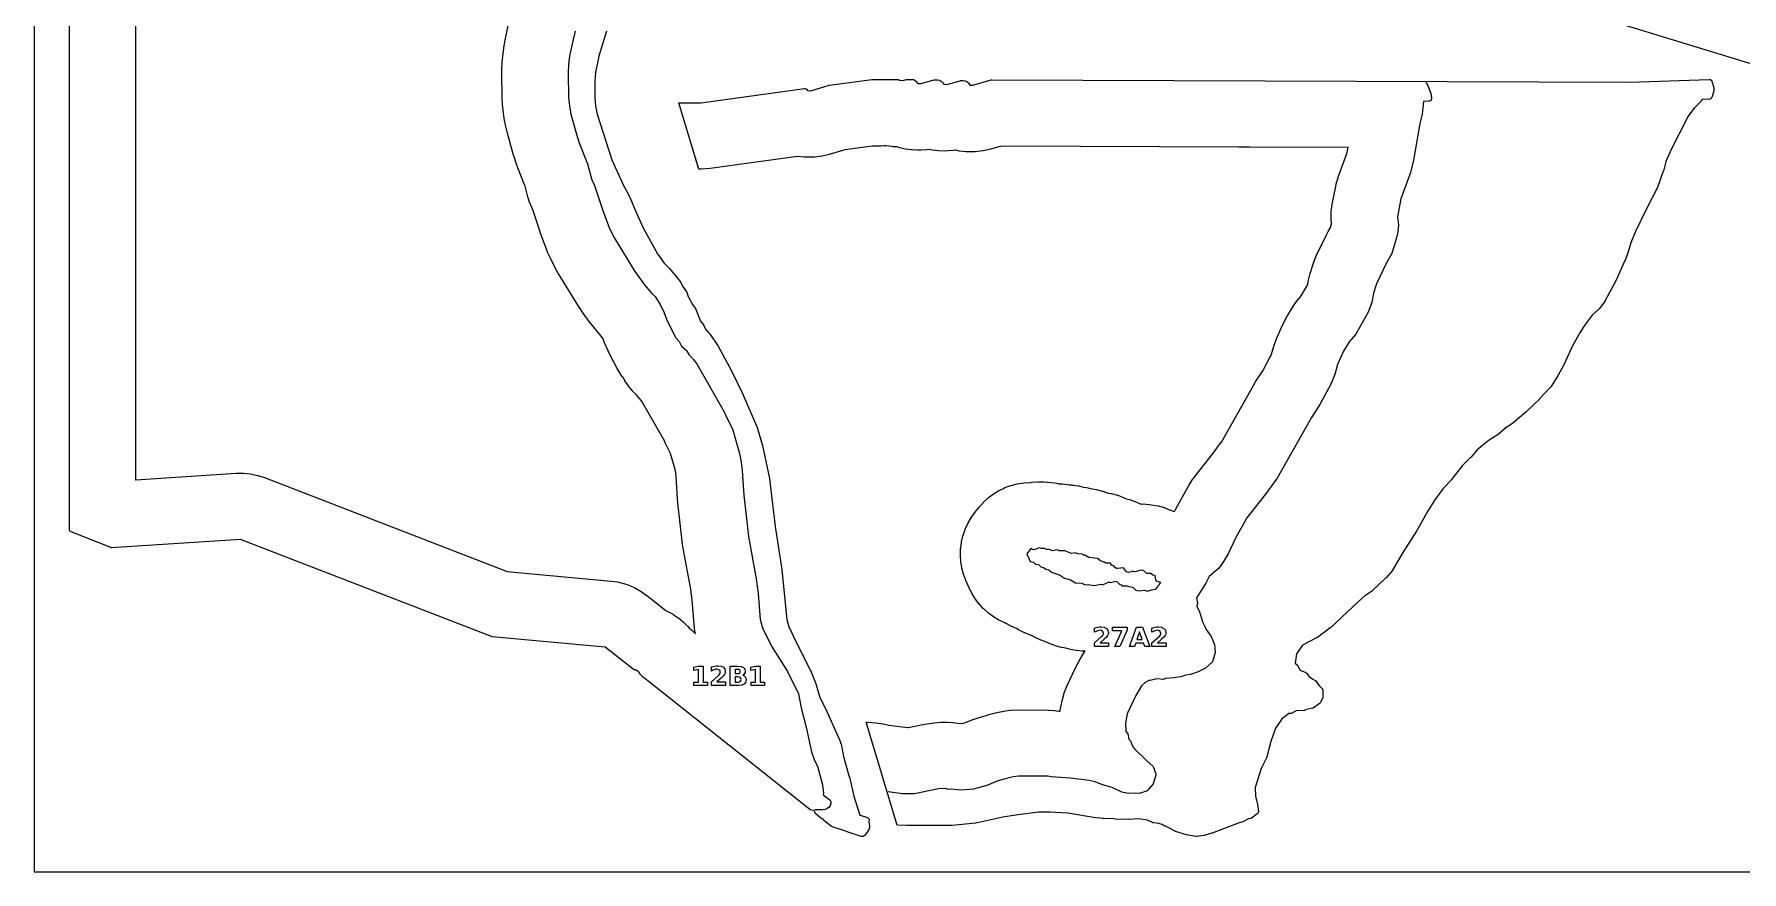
# Model space of a CAD drawing. Header units: millimetres. Extents: x 0 to 841, y 0 to 594.
# Drawn here: x 0 to 515, y 0 to 253 of the extents above; entities that cross this region are included whole.
import ezdxf

# ---------------------------------------------------------------- set-up
doc = ezdxf.new("R2010")
doc.units = ezdxf.units.MM
for name, color, linetype in [('CUT', 1, 'Continuous'), ('ENGRAVE', 5, 'Continuous'), ('SHEET_EDGE_DO_NOT_CUT', 8, 'Continuous')]:
    doc.layers.add(name, color=color, linetype=linetype)

msp = doc.modelspace()

# ---------------------------------------------------------------- linework, layer by layer
at = {"layer": 'CUT'}
for points in [[(172.68, 253.69), (170.38, 246.18), (170.38, 246.15), (169.35, 241.22), (169.34, 241.19), (169.17, 238.68), (169.17, 238.66), (169.2, 233.68), (169.2, 233.66), (169.41, 231.17), (169.42, 231.14), (169.93, 228.71), (169.94, 228.69), (174.35, 214.9), (174.36, 214.87), (177.42, 208.01), (177.43, 207.99), (179.73, 203.67), (179.75, 203.62), (181.42, 199.47), (181.42, 199.46), (183.8, 194.35), (183.81, 194.34), (188.13, 186.48), (188.15, 186.45), (190.14, 183.69), (190.15, 183.68), (190.15, 183.68), (191.64, 182.18), (191.67, 182.14), (194.96, 178.15), (194.98, 178.11), (195, 178.08), (195.02, 178.04), (195.62, 176.76), (195.63, 176.75), (195.63, 176.74), (196.85, 175.05), (196.87, 175.01), (196.89, 174.97), (196.91, 174.93), (197.38, 173.67), (197.39, 173.65), (198.65, 171.21), (198.66, 171.2), (198.67, 171.19), (199.5, 170.11), (199.53, 170.07), (199.55, 170.03), (199.57, 169.99), (201.11, 166.19), (201.11, 166.18), (201.12, 166.17), (201.94, 165.06), (201.97, 165.03), (201.99, 164.99), (202.63, 163.69), (202.63, 163.68), (202.64, 163.67), (204.05, 162.09), (204.09, 162.04), (206.41, 158.67), (206.44, 158.62), (210.38, 151.2), (210.38, 151.18), (213.76, 144.36), (213.77, 144.34), (218.24, 133.89), (218.26, 133.84), (219.8, 128.67), (219.81, 128.63), (221.9, 118.67), (221.91, 118.63), (223.63, 104.2), (223.64, 104.19), (225.65, 91.2), (225.65, 91.17), (227.1, 76.18), (227.1, 76.16), (227.11, 76.15), (227.86, 73.68), (227.88, 73.64), (228.99, 71.19), (228.99, 71.18), (234.54, 60.09), (234.56, 60.05), (235.97, 56.51), (235.98, 56.46), (237.08, 52.65), (237.08, 52.64), (237.08, 52.62), (238.78, 49.33), (238.79, 49.3), (243.13, 39.66), (243.14, 39.62), (243.46, 38.66), (243.48, 38.61), (244.26, 34.81), (244.27, 34.8), (245.98, 28.68), (245.99, 28.65), (247.3, 22.89), (247.3, 22.86), (249.2, 17.13), (249.2, 17.12), (249.22, 17.11), (251.45, 16.37), (251.49, 16.35), (251.54, 16.33), (251.58, 16.3), (251.67, 16.24), (251.71, 16.21), (251.75, 16.17), (251.78, 16.14), (251.81, 16.1), (251.86, 16.02), (251.88, 15.98), (251.9, 15.93), (251.92, 15.89), (251.93, 15.84), (251.95, 15.72), (251.96, 15.67), (251.96, 15.63), (251.96, 15.58), (251.9, 14.99), (251.9, 14.98), (251.9, 14.96), (252.05, 13.84), (252.05, 13.8), (252.05, 13.75), (252.05, 13.71), (251.94, 12.98), (251.93, 12.93), (251.91, 12.88), (251.89, 12.82), (251.6, 12.25), (251.57, 12.2), (251.53, 12.16), (250.46, 10.91), (250.43, 10.88), (250.39, 10.84), (250.28, 10.76), (250.24, 10.73), (250.19, 10.7), (250.15, 10.68), (250.1, 10.67), (250.01, 10.64), (249.96, 10.63), (249.92, 10.63), (249.87, 10.63), (249.82, 10.63), (249.68, 10.65), (249.63, 10.66), (249.58, 10.67), (240.6, 13.69), (240.56, 13.71), (240.52, 13.73), (240.49, 13.75), (240.45, 13.77), (238.3, 15.48), (238.26, 15.52), (238.23, 15.55), (238.2, 15.59), (238.13, 15.7), (238.1, 15.74), (238.08, 15.78), (238.07, 15.82), (238.05, 15.87), (238.02, 16.02), (238.01, 16.03), (238, 16.04), (237.55, 16.14), (237.49, 16.16), (237.44, 16.18), (237.4, 16.21), (237.35, 16.24), (235.94, 17.36), (235.9, 17.39), (235.87, 17.43), (235.84, 17.47), (235.81, 17.51), (235.63, 17.84), (235.61, 17.89), (235.59, 17.94), (235.58, 17.99), (235.48, 18.48), (235.48, 18.5), (235.46, 18.5), (234.48, 18.66), (234.44, 18.67), (234.39, 18.68), (234.35, 18.7), (234.15, 18.79), (234.1, 18.82), (234.05, 18.85), (185.17, 57.63), (185.13, 57.67), (185.09, 57.72), (184.91, 57.95), (184.91, 57.95), (184.89, 57.96), (184.68, 58.05), (184.64, 58.07), (184.6, 58.09), (184.57, 58.12), (183.72, 58.79), (183.68, 58.82), (182.93, 59.52), (182.89, 59.56), (182.86, 59.6), (182.83, 59.65), (182.41, 60.43), (182.4, 60.44), (182.39, 60.45), (181.99, 60.62), (181.94, 60.64), (181.9, 60.67), (181.48, 60.96), (181.47, 60.97), (181.45, 60.97), (181.18, 60.98), (181.13, 60.99), (181.09, 60.99), (181.04, 61.01), (180.99, 61.03), (180.81, 61.11), (180.76, 61.14), (180.71, 61.17), (172.3, 67.84), (172.29, 67.85), (172.28, 67.85), (138.16, 70.96), (138.12, 70.97), (138.07, 70.98), (138.03, 70.99), (62.28, 100.32), (62.26, 100.32), (62.25, 100.32), (23.34, 97.81), (23.28, 97.81), (23.23, 97.82), (23.18, 97.83), (23.12, 97.85), (11.18, 102.58), (11.14, 102.6), (11.1, 102.62), (11.06, 102.64), (11.03, 102.67), (10.83, 102.85), (10.79, 102.88), (10.76, 102.92), (10.73, 102.96), (10.71, 103.01), (10.69, 103.05), (10.68, 103.1), (10.64, 103.25), (10.63, 103.29), (10.63, 103.33), (10.62, 103.37), (10.62, 339.51)], [(30.62, 339.51), (30.62, 118.34), (30.63, 118.33), (30.64, 118.33), (60.97, 120.28), (60.99, 120.28), (63.12, 120.3), (63.17, 120.3), (65.28, 120.09), (65.33, 120.08), (67.4, 119.65), (67.45, 119.63), (69.47, 118.98), (69.5, 118.97), (142.69, 90.64), (142.7, 90.63), (142.71, 90.63), (174.1, 87.77), (174.12, 87.77), (176, 87.5), (176.05, 87.49), (177.88, 87.05), (177.92, 87.04), (179.7, 86.43), (179.75, 86.41), (181.46, 85.63), (181.5, 85.6), (183.13, 84.66), (183.17, 84.63), (184.71, 83.53), (184.73, 83.52), (190.6, 78.86), (190.61, 78.86), (190.62, 78.85), (190.68, 78.82), (190.7, 78.8), (191.15, 78.62), (191.19, 78.6), (192.81, 77.72), (192.85, 77.7), (194.38, 76.68), (194.42, 76.65), (195.84, 75.49), (195.88, 75.46), (197.19, 74.17), (197.22, 74.14), (197.79, 73.45), (197.8, 73.44), (197.81, 73.44), (198.31, 73.04), (198.34, 73.01), (199.54, 71.83), (199.55, 71.82), (199.55, 71.83), (199.38, 72.53), (199.37, 72.58), (199.11, 74.62), (199.11, 74.64), (198.54, 81.95), (198.54, 81.96), (198.11, 85.34), (198.11, 85.36), (195.87, 97.58), (195.87, 97.6), (195.67, 98.9), (195.67, 98.92), (194.24, 111.38), (194.24, 111.39), (194.14, 112.56), (194.14, 112.57), (193.76, 119.35), (193.76, 119.36), (193.63, 120.42), (193.62, 120.44), (193.42, 121.44), (193.42, 121.46), (192.03, 126.24), (192.03, 126.26), (192.02, 126.27), (191.2, 127.86), (191.2, 127.88), (190.45, 129.5), (190.44, 129.52), (190.22, 130.07), (190.21, 130.1), (183.29, 142.13), (183.28, 142.15), (183.27, 142.16), (182.68, 142.81), (182.67, 142.83), (181.72, 143.97), (181.69, 144), (181.63, 144.09), (181.63, 144.1), (181.62, 144.11), (180.59, 145.11), (180.56, 145.15), (179.35, 146.6), (179.32, 146.64), (178.25, 148.2), (178.23, 148.24), (177.69, 149.22), (177.67, 149.25), (177.07, 150.05), (177.04, 150.1), (175.95, 151.93), (175.94, 151.95), (173.21, 157.17), (173.2, 157.2), (172.12, 159.64), (172.11, 159.67), (171.6, 161.1), (171.59, 161.12), (171.56, 161.19), (171.55, 161.2), (171.54, 161.21), (171.12, 161.65), (171.1, 161.67), (168.85, 164.35), (168.84, 164.36), (168.03, 165.4), (168.02, 165.41), (165.14, 169.36), (165.13, 169.37), (164.24, 170.69), (164.23, 170.71), (158.08, 180.72), (158.07, 180.74), (157.19, 182.34), (157.18, 182.36), (155.7, 185.35), (155.69, 185.37), (154.95, 187.07), (154.94, 187.09), (152.88, 192.49), (152.87, 192.5), (152.55, 193.42), (152.55, 193.43), (150.47, 199.8), (150.46, 199.83), (150.14, 200.51), (150.13, 200.53), (149.5, 202.08), (149.49, 202.12), (148.99, 203.73), (148.98, 203.75), (148.02, 207.34), (148.01, 207.37), (145.95, 212.44), (145.94, 212.46), (145.43, 213.87), (145.42, 213.89), (144.81, 215.78), (144.81, 215.79), (144.58, 216.55), (144.58, 216.56), (142.71, 223.31), (142.7, 223.33), (142.33, 224.9), (142.33, 224.92), (141.86, 227.4), (141.85, 227.42), (141.61, 229.09), (141.6, 229.11), (141.34, 231.62), (141.34, 231.64), (141.24, 233.43), (141.24, 233.46), (141.14, 240.91), (141.14, 240.92), (141.15, 241.94), (141.15, 241.96), (141.25, 244.43), (141.25, 244.45), (141.39, 246.1), (141.39, 246.12), (141.7, 248.63), (141.7, 248.66), (142, 250.44), (142.01, 250.46), (143.08, 255.42)], [(562.45, 230.26), (380.85, 285.92)]]:
    msp.add_lwpolyline(points, dxfattribs=at)
msp.add_lwpolyline([(503.29, 233.08), (502.85, 232.46), (502.83, 232.42), (502.8, 232.39), (500.88, 230.47), (500.88, 230.46), (500.87, 230.45), (499.04, 227.93), (499.03, 227.92), (499.03, 227.91), (493.71, 217.36), (493.71, 217.35), (492.37, 214.34), (492.36, 214.33), (492.36, 214.32), (491.61, 211.48), (491.59, 211.44), (489.87, 206.56), (489.84, 206.5), (486.54, 200.12), (486.54, 200.11), (483.24, 193.29), (483.24, 193.28), (481.83, 189.86), (481.82, 189.84), (481.14, 187.42), (481.13, 187.38), (480.05, 184.53), (480.04, 184.5), (477.38, 178.58), (477.36, 178.55), (473.97, 172.24), (473.95, 172.2), (473.93, 172.17), (472.21, 169.9), (472.18, 169.86), (472.14, 169.83), (470.11, 168.05), (470.11, 168.04), (470.1, 168.03), (467.99, 165.19), (467.98, 165.17), (466.48, 162.84), (466.48, 162.83), (464.21, 158.8), (464.2, 158.78), (461.59, 153.02), (461.58, 152.99), (459.92, 149.91), (459.91, 149.87), (457.73, 146.44), (457.7, 146.4), (457.67, 146.37), (454.27, 142.71), (454.24, 142.68), (450.2, 138.87), (450.19, 138.85), (446.12, 135.36), (446.07, 135.32), (443.88, 133.86), (443.85, 133.84), (441.86, 132.07), (441.82, 132.04), (441.79, 132.02), (439.06, 130.32), (439.03, 130.31), (436.5, 128.31), (436.49, 128.3), (435.41, 127.38), (435.4, 127.37), (435.4, 127.36), (433.47, 125.07), (433.44, 125.04), (431.01, 122.65), (430.99, 122.62), (427.71, 118.4), (427.69, 118.36), (425.21, 115.68), (425.2, 115.66), (422.68, 112.3), (422.67, 112.28), (420.24, 108.41), (420.23, 108.4), (417.17, 102.8), (417.16, 102.77), (413.04, 96.34), (413.04, 96.33), (409.91, 91.04), (409.88, 91), (409.86, 90.97), (407.96, 88.75), (407.92, 88.71), (403.88, 84.89), (403.85, 84.86), (403.82, 84.84), (401.69, 83.37), (401.67, 83.36), (399.6, 81.62), (399.59, 81.61), (391.17, 73.66), (391.12, 73.63), (387.27, 70.74), (387.23, 70.71), (387.2, 70.69), (382.71, 68.45), (382.7, 68.44), (382.69, 68.43), (380.9, 65.81), (380.9, 65.8), (380.9, 65.79), (380.47, 62.99), (380.46, 62.98), (380.47, 62.97), (381.12, 62.44), (381.15, 62.41), (381.19, 62.37), (381.21, 62.34), (381.24, 62.3), (382.05, 60.86), (382.05, 60.85), (382.07, 60.85), (383.71, 60.16), (383.75, 60.14), (383.8, 60.11), (383.84, 60.08), (383.87, 60.04), (383.91, 60), (384.67, 59.02), (384.67, 59.01), (384.68, 59.01), (385.8, 58.15), (385.81, 58.15), (385.82, 58.14), (386.57, 57.77), (386.61, 57.74), (386.65, 57.72), (386.69, 57.69), (386.72, 57.65), (386.75, 57.61), (387.8, 56.15), (387.81, 56.14), (387.81, 56.13), (388.61, 55.31), (388.65, 55.27), (388.68, 55.23), (388.7, 55.18), (388.73, 55.13), (388.82, 54.85), (388.84, 54.81), (388.85, 54.76), (388.85, 54.72), (388.85, 54.68), (388.83, 52.56), (388.83, 52.51), (388.82, 52.46), (388.8, 52.41), (388.79, 52.36), (388.77, 52.32), (388.02, 50.98), (388, 50.95), (387.97, 50.91), (387.94, 50.88), (387.91, 50.85), (387.87, 50.82), (385.93, 49.45), (385.89, 49.42), (385.84, 49.4), (385.79, 49.38), (385.74, 49.36), (383.99, 49), (383.98, 48.99), (383.96, 48.99), (383.44, 48.75), (383.4, 48.73), (383.36, 48.72), (383.31, 48.71), (383.27, 48.71), (380.89, 48.55), (380.88, 48.55), (380.86, 48.55), (379.47, 47.86), (379.43, 47.84), (379.38, 47.83), (379.34, 47.82), (379.29, 47.81), (378.52, 47.75), (378.51, 47.75), (378.5, 47.74), (376.43, 46.03), (376.42, 46.02), (376.41, 46.01), (374.61, 43.4), (374.6, 43.39), (374.6, 43.38), (373.22, 39.32), (373.21, 39.3), (371.82, 34.3), (371.81, 34.25), (371.79, 34.21), (370.3, 31.19), (370.3, 31.18), (370.29, 31.17), (368.45, 25.41), (368.45, 25.4), (368.45, 25.39), (368.57, 22.83), (368.57, 22.82), (368.57, 22.81), (369.15, 20.37), (369.16, 20.31), (369.4, 18.22), (369.4, 18.17), (369.4, 18.12), (369.39, 18.01), (369.38, 17.96), (369.37, 17.91), (369.35, 17.86), (369.33, 17.82), (369.31, 17.78), (369.19, 17.59), (369.16, 17.55), (369.13, 17.52), (369.1, 17.49), (369.07, 17.46), (367.35, 16.18), (367.31, 16.15), (367.26, 16.13), (367.22, 16.11), (367.17, 16.1), (367.12, 16.09), (366.29, 15.96), (366.28, 15.96), (366.27, 15.95), (364.88, 15.15), (364.85, 15.13), (364.81, 15.12), (364.77, 15.1), (363.64, 14.79), (363.62, 14.78), (355.44, 11.71), (355.4, 11.7), (353.03, 11), (352.97, 10.99), (350.72, 10.63), (350.67, 10.63), (350.63, 10.63), (350.58, 10.63), (350.54, 10.64), (347.74, 11.21), (347.7, 11.22), (344.37, 12.2), (344.32, 12.22), (344.26, 12.24), (341.83, 13.63), (341.82, 13.63), (341.81, 13.64), (341.15, 13.8), (341.1, 13.81), (341.06, 13.83), (341.03, 13.85), (340.99, 13.87), (340.36, 14.28), (340.35, 14.29), (340.34, 14.29), (338.88, 14.71), (338.87, 14.72), (338.85, 14.72), (337.68, 14.81), (337.63, 14.81), (337.58, 14.82), (337.54, 14.84), (337.49, 14.86), (335.97, 15.62), (335.96, 15.63), (335.95, 15.63), (333.26, 16.02), (333.25, 16.02), (333.24, 16.02), (330.09, 15.83), (330.05, 15.83), (326.26, 15.92), (326.22, 15.92), (326.18, 15.93), (325.38, 16.09), (325.37, 16.09), (325.36, 16.09), (322.78, 16.05), (322.73, 16.06), (320.32, 16.29), (320.28, 16.29), (311.89, 17.67), (311.86, 17.67), (306.52, 18.04), (306.5, 18.04), (303.19, 18.01), (303.17, 18.01), (296.79, 17.25), (296.78, 17.25), (292.34, 16.46), (292.33, 16.46), (284.11, 14.68), (284.05, 14.67), (277.02, 13.95), (276.97, 13.95), (263.36, 14.02), (263.35, 14.02), (260.42, 14.13), (251.02, 45.22), (251.29, 45.21), (251.32, 45.21), (253.93, 44.97), (253.95, 44.97), (256.21, 44.63), (256.24, 44.63), (257.91, 44.28), (257.93, 44.28), (263.51, 43.55), (263.54, 43.55), (263.7, 43.55), (263.71, 43.55), (263.73, 43.55), (268.72, 44.61), (268.75, 44.62), (271.55, 45.01), (271.59, 45.01), (273.61, 45.15), (273.64, 45.15), (275.43, 45.19), (275.47, 45.19), (277.25, 45.06), (277.29, 45.05), (278.53, 44.85), (278.55, 44.85), (279.78, 44.75), (279.79, 44.75), (279.8, 44.75), (279.93, 44.76), (279.94, 44.76), (279.96, 44.77), (281, 45.07), (281.03, 45.08), (283.29, 45.97), (283.31, 45.97), (284.82, 46.5), (284.84, 46.51), (287.23, 47.23), (287.24, 47.23), (288.06, 47.46), (288.07, 47.47), (290.45, 48.08), (290.49, 48.08), (293.07, 48.57), (293.1, 48.57), (294.65, 48.75), (294.68, 48.76), (297.16, 48.89), (297.19, 48.89), (306.02, 48.83), (306.04, 48.83), (307.74, 48.74), (307.79, 48.73), (309.21, 48.54), (309.23, 48.53), (309.6, 48.51), (309.61, 48.51), (309.61, 48.53), (309.65, 48.77), (309.65, 48.79), (310.21, 51.58), (310.22, 51.61), (310.83, 53.93), (310.85, 53.99), (311.73, 56.21), (311.75, 56.24), (314.36, 61.79), (314.37, 61.81), (315.26, 63.47), (315.27, 63.49), (316.98, 66.37), (316.99, 66.39), (317.11, 66.57), (317.12, 66.58), (317.11, 66.58), (316.69, 66.65), (316.68, 66.65), (316.67, 66.65), (316.31, 66.65), (316.26, 66.65), (314.51, 66.81), (314.46, 66.81), (312.72, 67.13), (312.68, 67.14), (311.32, 67.51), (311.29, 67.52), (310.1, 67.71), (310.04, 67.72), (308.07, 68.25), (308.02, 68.27), (306.1, 69), (306.06, 69.02), (305.01, 69.56), (305, 69.56), (304.99, 69.57), (303.86, 69.93), (303.81, 69.95), (301.89, 70.8), (301.85, 70.82), (300.96, 71.33), (300.95, 71.34), (300.94, 71.34), (300.88, 71.36), (300.85, 71.37), (298.92, 72.11), (298.88, 72.13), (297.05, 73.06), (297, 73.09), (296.6, 73.34), (296.6, 73.35), (296.59, 73.35), (294.99, 74.04), (294.95, 74.06), (293.29, 74.97), (293.27, 74.98), (293.24, 74.99), (292.97, 75.14), (292.94, 75.15), (292.91, 75.16), (292.87, 75.18), (291.17, 75.98), (291.13, 76), (289.52, 76.96), (289.48, 76.98), (287.97, 78.09), (287.93, 78.12), (286.53, 79.36), (286.5, 79.4), (285.22, 80.77), (285.19, 80.81), (284.06, 82.3), (284.03, 82.34), (283.04, 83.93), (283.02, 83.97), (282.18, 85.66), (282.17, 85.68), (281.18, 87.96), (281.17, 87.99), (280.48, 89.8), (280.47, 89.84), (279.97, 91.7), (279.96, 91.75), (279.64, 93.65), (279.64, 93.7), (279.51, 95.62), (279.51, 95.66), (279.57, 97.59), (279.58, 97.64), (279.83, 99.54), (279.84, 99.59), (280.28, 101.46), (280.29, 101.51), (280.91, 103.33), (280.93, 103.38), (281.73, 105.13), (281.75, 105.17), (282.72, 106.83), (282.74, 106.87), (283.88, 108.44), (283.89, 108.46), (285.14, 110.03), (285.16, 110.05), (286.44, 111.5), (286.47, 111.53), (287.88, 112.84), (287.92, 112.87), (289.45, 114.04), (289.49, 114.06), (291.13, 115.07), (291.17, 115.09), (292.9, 115.93), (292.94, 115.95), (294.74, 116.62), (294.79, 116.64), (296.65, 117.12), (296.7, 117.13), (298.6, 117.43), (298.65, 117.44), (300.56, 117.55), (300.61, 117.55), (300.62, 117.55), (300.63, 117.55), (300.64, 117.55), (301.06, 117.62), (301.11, 117.62), (302.91, 117.74), (302.95, 117.74), (304.76, 117.7), (304.8, 117.69), (305.64, 117.59), (305.67, 117.59), (305.97, 117.59), (306.02, 117.59), (307.87, 117.4), (307.92, 117.39), (309.12, 117.16), (309.13, 117.15), (309.14, 117.15), (310.3, 117.12), (310.36, 117.12), (312.35, 116.85), (312.4, 116.84), (312.59, 116.8), (312.6, 116.79), (312.61, 116.79), (313.24, 116.76), (313.29, 116.75), (315.15, 116.46), (315.2, 116.45), (316.51, 116.11), (316.54, 116.11), (317.59, 115.98), (317.64, 115.97), (319.3, 115.6), (319.31, 115.6), (320.45, 115.42), (320.5, 115.41), (322.42, 114.9), (322.47, 114.89), (323.92, 114.34), (323.94, 114.33), (323.95, 114.33), (324.92, 114.18), (324.97, 114.17), (326.94, 113.65), (326.99, 113.64), (328.9, 112.92), (328.95, 112.9), (329.56, 112.59), (329.57, 112.58), (329.58, 112.58), (330.52, 112.35), (330.57, 112.34), (332.43, 111.68), (332.48, 111.66), (333.78, 111.04), (333.79, 111.04), (333.81, 111.03), (333.9, 111.01), (333.91, 111.01), (333.92, 111.01), (334.58, 111.02), (334.62, 111.02), (336.46, 110.89), (336.48, 110.89), (337.13, 110.81), (337.15, 110.81), (339.11, 110.47), (339.16, 110.46), (341.06, 109.93), (341.1, 109.91), (342.94, 109.2), (342.99, 109.17), (343.08, 109.13), (343.1, 109.12), (343.11, 109.12), (343.16, 109.1), (343.21, 109.09), (344.13, 108.74), (344.14, 108.73), (344.15, 108.74), (344.42, 109.32), (344.43, 109.34), (345.03, 110.5), (345.04, 110.51), (348.41, 116.56), (348.42, 116.57), (349.26, 117.93), (349.28, 117.97), (350.22, 119.26), (350.23, 119.27), (355.61, 126.03), (355.61, 126.04), (358.23, 129.65), (358.24, 129.67), (368, 146.97), (368.01, 146.99), (368.66, 148.05), (368.67, 148.07), (370.72, 151.23), (370.73, 151.24), (373.11, 155.63), (373.12, 155.65), (373.49, 156.6), (373.5, 156.62), (374.07, 158.6), (374.08, 158.63), (374.99, 161.12), (375, 161.15), (376.78, 165.19), (376.79, 165.22), (377.97, 167.48), (377.99, 167.51), (379.7, 170.34), (379.71, 170.36), (380.62, 171.72), (380.64, 171.75), (381.65, 173.03), (381.67, 173.04), (382.35, 173.84), (382.36, 173.85), (382.36, 173.86), (384.29, 177.26), (384.3, 177.27), (384.3, 177.28), (384.45, 178.12), (384.46, 178.16), (385.05, 180.58), (385.06, 180.61), (385.94, 183.42), (385.95, 183.45), (386.98, 186.09), (387, 186.12), (389.92, 192.21), (389.92, 192.23), (390.47, 193.28), (390.48, 193.29), (391.14, 194.49), (391.15, 194.5), (391.15, 194.51), (391.49, 195.61), (391.49, 195.62), (391.49, 195.63), (391.37, 196.99), (391.37, 197.05), (391.42, 199.23), (391.42, 199.28), (391.72, 201.45), (391.72, 201.48), (392.76, 206.88), (392.77, 206.9), (393.13, 208.43), (393.14, 208.47), (393.62, 209.97), (393.62, 209.99), (396.12, 216.81), (396.13, 216.84), (396.55, 218.61), (396.56, 218.62), (396.54, 218.62), (366.78, 218.74), (366.77, 218.74), (365.84, 218.67), (365.8, 218.67), (364.06, 218.7), (364.02, 218.7), (363.59, 218.75), (363.56, 218.75), (291.78, 219.03), (291.77, 219.03), (291.76, 219.02), (288.7, 218.13), (288.67, 218.12), (286.36, 217.6), (286.3, 217.59), (283.93, 217.34), (283.9, 217.34), (283.15, 217.31), (283.13, 217.31), (281.21, 217.32), (281.16, 217.33), (279.26, 217.53), (279.21, 217.54), (278.07, 217.77), (278.05, 217.77), (278.04, 217.77), (277.39, 217.67), (277.34, 217.67), (275.66, 217.56), (275.64, 217.56), (274.87, 217.54), (274.85, 217.54), (272.97, 217.59), (272.92, 217.59), (271.06, 217.82), (271.02, 217.83), (270.19, 218.01), (270.18, 218.01), (270.16, 218.01), (269.33, 217.89), (269.29, 217.89), (267.52, 217.79), (267.5, 217.79), (266.71, 217.79), (266.69, 217.79), (264.83, 217.86), (264.78, 217.86), (262.96, 218.11), (262.91, 218.12), (261.12, 218.54), (261.07, 218.55), (260.37, 218.78), (260.36, 218.78), (260.35, 218.79), (258.97, 218.86), (258.93, 218.87), (257.05, 219.16), (257.05, 219.16), (257.04, 219.16), (257.03, 219.16), (256.38, 219.16), (256.35, 219.16), (255.49, 219.06), (255.45, 219.06), (253.81, 219), (253.79, 219), (252.97, 219.01), (252.97, 219.01), (252.94, 219.01), (252.93, 219.01), (244.63, 217.87), (244.62, 217.87), (244.61, 217.87), (239.88, 216.47), (239.86, 216.46), (237.74, 215.96), (237.68, 215.96), (235.54, 215.69), (235.48, 215.69), (233.31, 215.67), (233.28, 215.67), (232.42, 215.71), (232.39, 215.71), (230.43, 215.9), (230.38, 215.91), (230.36, 215.91), (230.35, 215.91), (230.33, 215.91), (204.03, 212.3), (203.99, 212.3), (201.36, 212.12), (201.33, 212.12), (200.57, 212.11), (194.53, 232.1), (201.28, 232.12), (201.31, 232.12), (232.44, 236.39), (232.5, 236.39), (232.56, 236.39), (232.61, 236.38), (232.85, 236.33), (232.9, 236.32), (232.94, 236.3), (232.99, 236.28), (233.03, 236.26), (233.06, 236.23), (233.1, 236.2), (233.13, 236.16), (233.39, 235.85), (233.4, 235.84), (233.41, 235.84), (234.34, 235.74), (234.35, 235.74), (234.37, 235.74), (239.91, 237.41), (239.95, 237.41), (239.98, 237.42), (252.76, 239.17), (252.83, 239.18), (253.66, 239.17), (253.7, 239.17), (253.74, 239.16), (254.15, 239.09), (254.16, 239.09), (254.17, 239.09), (254.5, 239.16), (254.55, 239.17), (254.6, 239.17), (260.53, 239.15), (260.58, 239.14), (260.62, 239.14), (260.76, 239.11), (260.81, 239.1), (260.86, 239.08), (260.9, 239.06), (260.94, 239.03), (261.11, 238.92), (261.12, 238.91), (261.13, 238.91), (262.1, 238.83), (262.11, 238.83), (262.13, 238.83), (263.28, 239.12), (263.32, 239.13), (263.36, 239.13), (263.4, 239.13), (265.19, 239.12), (265.24, 239.12), (265.29, 239.11), (265.34, 239.1), (265.5, 239.05), (265.55, 239.03), (265.59, 239.01), (265.63, 238.98), (265.96, 238.76), (266, 238.73), (266.04, 238.69), (266.07, 238.65), (266.61, 237.95), (266.62, 237.94), (266.63, 237.94), (267.54, 237.88), (267.55, 237.88), (267.56, 237.88), (271.55, 239), (271.6, 239.01), (271.65, 239.01), (272.42, 239.08), (272.48, 239.08), (272.53, 239.08), (272.58, 239.06), (273.14, 238.93), (273.18, 238.91), (273.22, 238.9), (273.26, 238.88), (273.64, 238.67), (273.69, 238.64), (273.74, 238.6), (274.12, 238.25), (274.15, 238.22), (274.18, 238.18), (274.21, 238.15), (274.5, 237.7), (274.5, 237.69), (274.51, 237.69), (275.41, 237.64), (275.42, 237.64), (275.43, 237.65), (279.41, 238.76), (279.45, 238.77), (279.49, 238.78), (280.15, 238.86), (280.2, 238.86), (280.24, 238.86), (280.29, 238.86), (280.79, 238.77), (280.84, 238.76), (280.88, 238.75), (280.93, 238.73), (281.45, 238.49), (281.49, 238.46), (281.54, 238.44), (281.57, 238.41), (282.01, 238.02), (282.04, 237.99), (282.07, 237.95), (282.09, 237.92), (282.39, 237.46), (282.39, 237.45), (282.41, 237.45), (283.26, 237.42), (283.27, 237.42), (283.29, 237.42), (288.81, 239.02), (288.86, 239.03), (288.91, 239.03), (288.95, 239.04), (481.38, 238.3), (481.39, 238.3), (505.44, 239.18), (505.49, 239.18), (505.54, 239.17), (505.69, 239.15), (505.73, 239.14), (505.78, 239.12), (505.83, 239.1), (505.87, 239.08), (505.95, 239.03), (505.99, 239), (506.03, 238.97), (506.06, 238.93), (506.09, 238.89), (506.16, 238.8), (506.19, 238.76), (506.21, 238.71), (506.23, 238.67), (506.77, 237.06), (506.79, 237), (506.88, 236.56), (506.89, 236.51), (506.89, 236.47), (506.89, 236.43), (506.85, 235.77), (506.84, 235.71), (506.82, 235.65), (506.21, 233.71), (506.2, 233.67), (506.18, 233.63), (506.15, 233.59), (506.13, 233.55), (506.03, 233.43), (506, 233.39), (505.96, 233.36), (505.92, 233.33), (505.87, 233.3), (505.83, 233.28), (505.68, 233.22), (505.64, 233.2), (505.6, 233.19), (505.55, 233.18), (505.51, 233.18), (503.31, 233.09), (503.3, 233.09), (503.29, 233.08)], close=True, dxfattribs=at)
at = {"layer": 'ENGRAVE'}
for points in [[(163.28, 253.67), (162.63, 251.17), (161.55, 246.2), (161.24, 243.67), (161.14, 241.17), (161.23, 233.7), (161.5, 231.17), (161.98, 228.67), (163.85, 221.9), (164.46, 220), (167.02, 213.73), (168.31, 208.87), (169.12, 207.12), (171.56, 199.63), (173.63, 194.21), (175.12, 191.2), (181.28, 181.17), (184.17, 177.21), (186.43, 174.51), (187.38, 173.65), (188.95, 171.23), (190.11, 168.71), (190.93, 166.45), (193.67, 161.2), (194.59, 160.11), (195.29, 158.68), (196.81, 157.32), (197.56, 156.18), (198.98, 154.6), (200.07, 153.07), (208.24, 138.87), (208.98, 137.02), (210.7, 133.68), (212.86, 126.21), (213.38, 123.65), (213.69, 121.16), (214.11, 113.67), (215.54, 101.19), (217.88, 88.42), (218.45, 83.98), (219.05, 76.16), (219.78, 73.68), (222.53, 68.11), (227.34, 60.46), (230.63, 53.73), (231.45, 49.52), (232.97, 43.67), (234.56, 36.21), (235.5, 33.59), (236.35, 31.91), (237.88, 26.24), (238.15, 23.75), (238.12, 23.28), (240.22, 21.61), (240.43, 21.23), (240.4, 20.7), (240.18, 20.06), (239.76, 19.46), (239.32, 19.09), (238.65, 18.78), (237.97, 18.68), (235.71, 18.68)], [(419.9, 238.24), (420.01, 238.15), (420.57, 237.36), (421.54, 234.65), (421.69, 233.34)], [(421.69, 233.34), (421.56, 232.86), (421.15, 232.56), (419.21, 232.54), (418.79, 228.7), (418.12, 225.83), (416.21, 214.8), (415.31, 211.04), (412.4, 203.1), (411.36, 197.68), (411.72, 195.15), (411.43, 192.42), (409.65, 186.63), (407.96, 183.58), (405.03, 177.46), (404.14, 174.63), (403.65, 171.85), (402.54, 168.9), (398.79, 162.28), (396.82, 159.99), (395.09, 157.13), (393.29, 153.07), (392.45, 150.15), (391.28, 147.18), (387.93, 141), (385.43, 137.15), (375.1, 118.85), (371.54, 113.94), (365.88, 106.81), (362.49, 100.75), (360.25, 96.02), (358.41, 92.9), (357.41, 91.51), (354.56, 89.1), (353.53, 87.09), (350.78, 82.74), (351.02, 81.11), (350.86, 80.15), (351.65, 78.5), (352.54, 75.43), (353.3, 74.09), (353.61, 73.15), (355.2, 70.98), (356.14, 68.65), (356.38, 66.15), (355.57, 63.37), (353.44, 61.44), (351.24, 60.36), (348.91, 59.55), (347.42, 59.38), (346.38, 58.98), (343.95, 58.54), (341.35, 58.36), (340.7, 58.09), (338.76, 58.27), (336.72, 57.73), (336.31, 57.73), (335.28, 57.16), (334.18, 56.16), (332.46, 53.26), (329.83, 47.69), (329.27, 44.88), (329.44, 42.34), (329.99, 41.65), (330.35, 40), (330.82, 39.58), (331.56, 37.75), (332.08, 37.14), (335.61, 33.61), (337.67, 31.79), (338.49, 29.57), (338.48, 29.19), (337.7, 26.56), (335.86, 24.41), (333.55, 23.67), (332.35, 23.76), (330.24, 23.64), (328.25, 24.03), (325.25, 25.48), (322.34, 26.31), (320.13, 27.16), (318.32, 27.55), (312.74, 28.3), (306.93, 28.63), (305.87, 28.83), (297.02, 28.9), (295.44, 28.71), (293.03, 28.09), (290.63, 27.36), (287.46, 26.11), (283.46, 24.96), (279.71, 24.7), (276.84, 24.92), (275.78, 24.85), (274.96, 25.19), (272.91, 25.06), (265.61, 23.5), (262.02, 23.58), (257.7, 24.14)], [(339.94, 87.29), (338.91, 87.65), (338.63, 87.87), (338.5, 88.13), (338.26, 89.4), (337.58, 89.58), (336.98, 90.08), (336.01, 90.01), (335.74, 90.07), (334.75, 90.95), (334.08, 91.03), (332.18, 90.53), (331.9, 90.57), (331.55, 90.76), (330.28, 90.38), (329.92, 90.4), (329.6, 90.59), (328.67, 91.73), (326.94, 91.54), (326.64, 91.56), (326.32, 91.76), (325.84, 92.37), (325.43, 92.41), (325.11, 92.58), (324.93, 92.83), (324.84, 93.18), (323.4, 93.16), (322.91, 93.43), (321.76, 93.82), (320.89, 94.59), (318.29, 94.85), (317.05, 95.54), (316.61, 95.62), (316.37, 95.84), (314.93, 95.99), (314.22, 96.26), (312.94, 96.11), (311.13, 96.87), (309.44, 96.89), (308.72, 97.18), (307.27, 96.85), (306.05, 97.37), (305.79, 97.26), (305.5, 97.25), (305.18, 97.38), (304.96, 97.62), (303.82, 97.57), (303.32, 97.75), (301.64, 97.23), (301.28, 97.29), (300.77, 97.55), (299.51, 95.97), (300.51, 93.66), (301.51, 93.46), (302.19, 92.86), (303.11, 92.72), (303.73, 92.02), (304.6, 91.88), (305.25, 91.4), (306.22, 91.11), (307.01, 90.4), (309.44, 89.62), (310.95, 88.63), (312.68, 88.18), (314.24, 87.27), (316.1, 87.08), (317.13, 86.63), (318.06, 86.76), (319.82, 86.38), (321.84, 86.79), (322.34, 86.67), (324.17, 87.4), (324.45, 87.43), (324.75, 87.34), (326.42, 87.71), (326.8, 87.54), (327.52, 86.81), (328, 86.61), (328.18, 86.35), (329.76, 86.36), (330.36, 86.08), (331.38, 85.9), (331.65, 85.77), (332.42, 85.03), (333.37, 84.77), (335.04, 84.98), (336, 84.7), (337.21, 85.16), (338.44, 85.27), (339.94, 87.29)]]:
    msp.add_lwpolyline(points, dxfattribs=at)
for points in [[(321.65, 69.11), (324.21, 69.11), (324.21, 68), (319.97, 68), (319.97, 69.11), (322.1, 70.99), (322.35, 71.24), (322.52, 71.49), (322.63, 71.74), (322.66, 72), (322.59, 72.37), (322.39, 72.66), (322.07, 72.85), (321.65, 72.91), (321.29, 72.87), (320.88, 72.76), (320.45, 72.57), (319.99, 72.31), (319.99, 73.59), (320.49, 73.74), (320.99, 73.85), (321.48, 73.92), (321.97, 73.94), (322.9, 73.82), (323.59, 73.48), (324.03, 72.93), (324.17, 72.19), (324.11, 71.73), (323.93, 71.3), (323.55, 70.82), (322.89, 70.2), (321.65, 69.11)], [(325.44, 73.83), (329.84, 73.83), (329.84, 72.99), (327.56, 68), (326.1, 68), (328.25, 72.73), (325.44, 72.73), (325.44, 73.83)], [(334.75, 69.06), (332.4, 69.06), (332.02, 68), (330.51, 68), (332.67, 73.83), (334.47, 73.83), (336.63, 68), (335.11, 68), (334.75, 69.06)], [(332.77, 70.15), (334.37, 70.15), (333.57, 72.47), (332.77, 70.15)], [(338.97, 69.11), (341.54, 69.11), (341.54, 68), (337.3, 68), (337.3, 69.11), (339.43, 70.99), (339.67, 71.24), (339.85, 71.49), (339.95, 71.74), (339.98, 72), (339.92, 72.37), (339.71, 72.66), (339.39, 72.85), (338.98, 72.91), (338.61, 72.87), (338.21, 72.76), (337.77, 72.57), (337.31, 72.31), (337.31, 73.59), (337.82, 73.74), (338.32, 73.85), (338.81, 73.92), (339.29, 73.94), (340.22, 73.82), (340.92, 73.48), (341.35, 72.93), (341.5, 72.19), (341.44, 71.73), (341.25, 71.3), (340.87, 70.82), (340.22, 70.2), (338.97, 69.11)], [(199.09, 57.29), (200.42, 57.29), (200.42, 61.06), (199.05, 60.78), (199.05, 61.81), (200.41, 62.09), (201.84, 62.09), (201.84, 57.29), (203.17, 57.29), (203.17, 56.25), (199.09, 56.25), (199.09, 57.29)], [(206.02, 57.36), (208.59, 57.36), (208.59, 56.25), (204.35, 56.25), (204.35, 57.36), (206.48, 59.24), (206.73, 59.49), (206.9, 59.74), (207, 59.99), (207.04, 60.25), (206.97, 60.62), (206.76, 60.91), (206.44, 61.1), (206.03, 61.16), (205.66, 61.13), (205.26, 61.01), (204.83, 60.83), (204.37, 60.57), (204.37, 61.85), (204.87, 62), (205.37, 62.1), (205.86, 62.17), (206.34, 62.19), (207.27, 62.08), (207.97, 61.73), (208.4, 61.18), (208.55, 60.45), (208.49, 59.99), (208.3, 59.56), (207.92, 59.08), (207.27, 58.45), (206.02, 57.36)], [(213.8, 59.38), (214.23, 59.18), (214.55, 58.86), (214.75, 58.43), (214.82, 57.93), (214.68, 57.19), (214.25, 56.67), (213.53, 56.36), (212.51, 56.25), (210.02, 56.25), (210.02, 62.09), (212.28, 62.09), (213.32, 62), (214.04, 61.72), (214.44, 61.24), (214.58, 60.54), (214.53, 60.15), (214.38, 59.82), (214.14, 59.56), (213.8, 59.38)], [(216.32, 57.29), (217.65, 57.29), (217.65, 61.06), (216.28, 60.78), (216.28, 61.81), (217.64, 62.09), (219.07, 62.09), (219.07, 57.29), (220.4, 57.29), (220.4, 56.25), (216.32, 56.25), (216.32, 57.29)], [(212.35, 59.83), (212.67, 59.87), (212.89, 59.98), (213.03, 60.18), (213.08, 60.45), (213.03, 60.71), (212.89, 60.9), (212.67, 61.02), (212.35, 61.06), (211.52, 61.06), (211.52, 59.83), (212.35, 59.83)], [(212.4, 57.28), (212.8, 57.33), (213.09, 57.47), (213.26, 57.71), (213.31, 58.05), (213.26, 58.38), (213.09, 58.62), (212.8, 58.76), (212.4, 58.81), (211.52, 58.81), (211.52, 57.28), (212.4, 57.28)]]:
    msp.add_lwpolyline(points, close=True, dxfattribs=at)
at = {"layer": 'SHEET_EDGE_DO_NOT_CUT'}
msp.add_lwpolyline([(0, 0), (841, 0), (841, 594), (0, 594)], close=True, dxfattribs=at)

doc.saveas('drawing.dxf')
